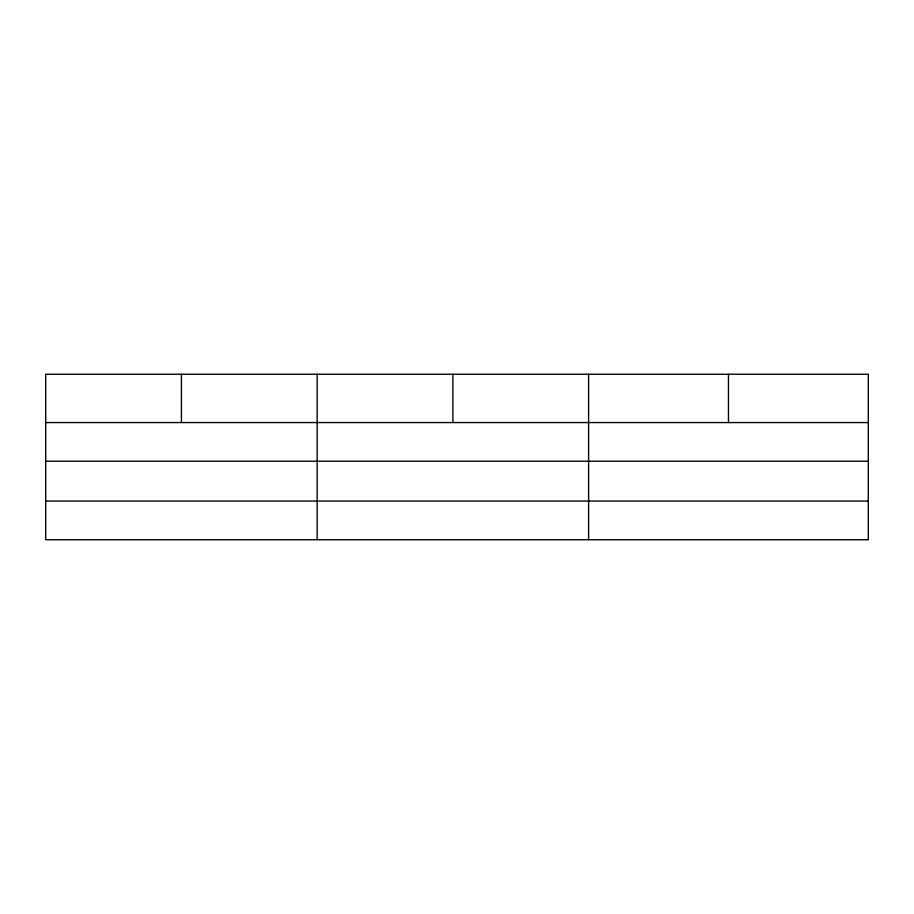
<?xml version="1.0" encoding="UTF-8"?>
<svg xmlns="http://www.w3.org/2000/svg" width="914" height="914" viewBox="0 0 914 914"><rect width="100%" height="100%" fill="white"/><g stroke="black" fill="none" stroke-linecap="round" stroke-linejoin="round"><path stroke-width="1.37" d="M868.3 461.227L868.3 374.26L45.7 374.26L45.7 539.74L868.3 539.74L868.3 461.227L45.7 461.227M45.7 422.565L868.3 422.565M45.7 501.066L868.3 501.066M728.458 374.26L728.458 422.565M588.616 374.26L588.616 539.74M452.887 374.26L452.887 422.565M317.158 374.26L317.158 539.74M181.429 374.26L181.429 422.565"/></g></svg>
